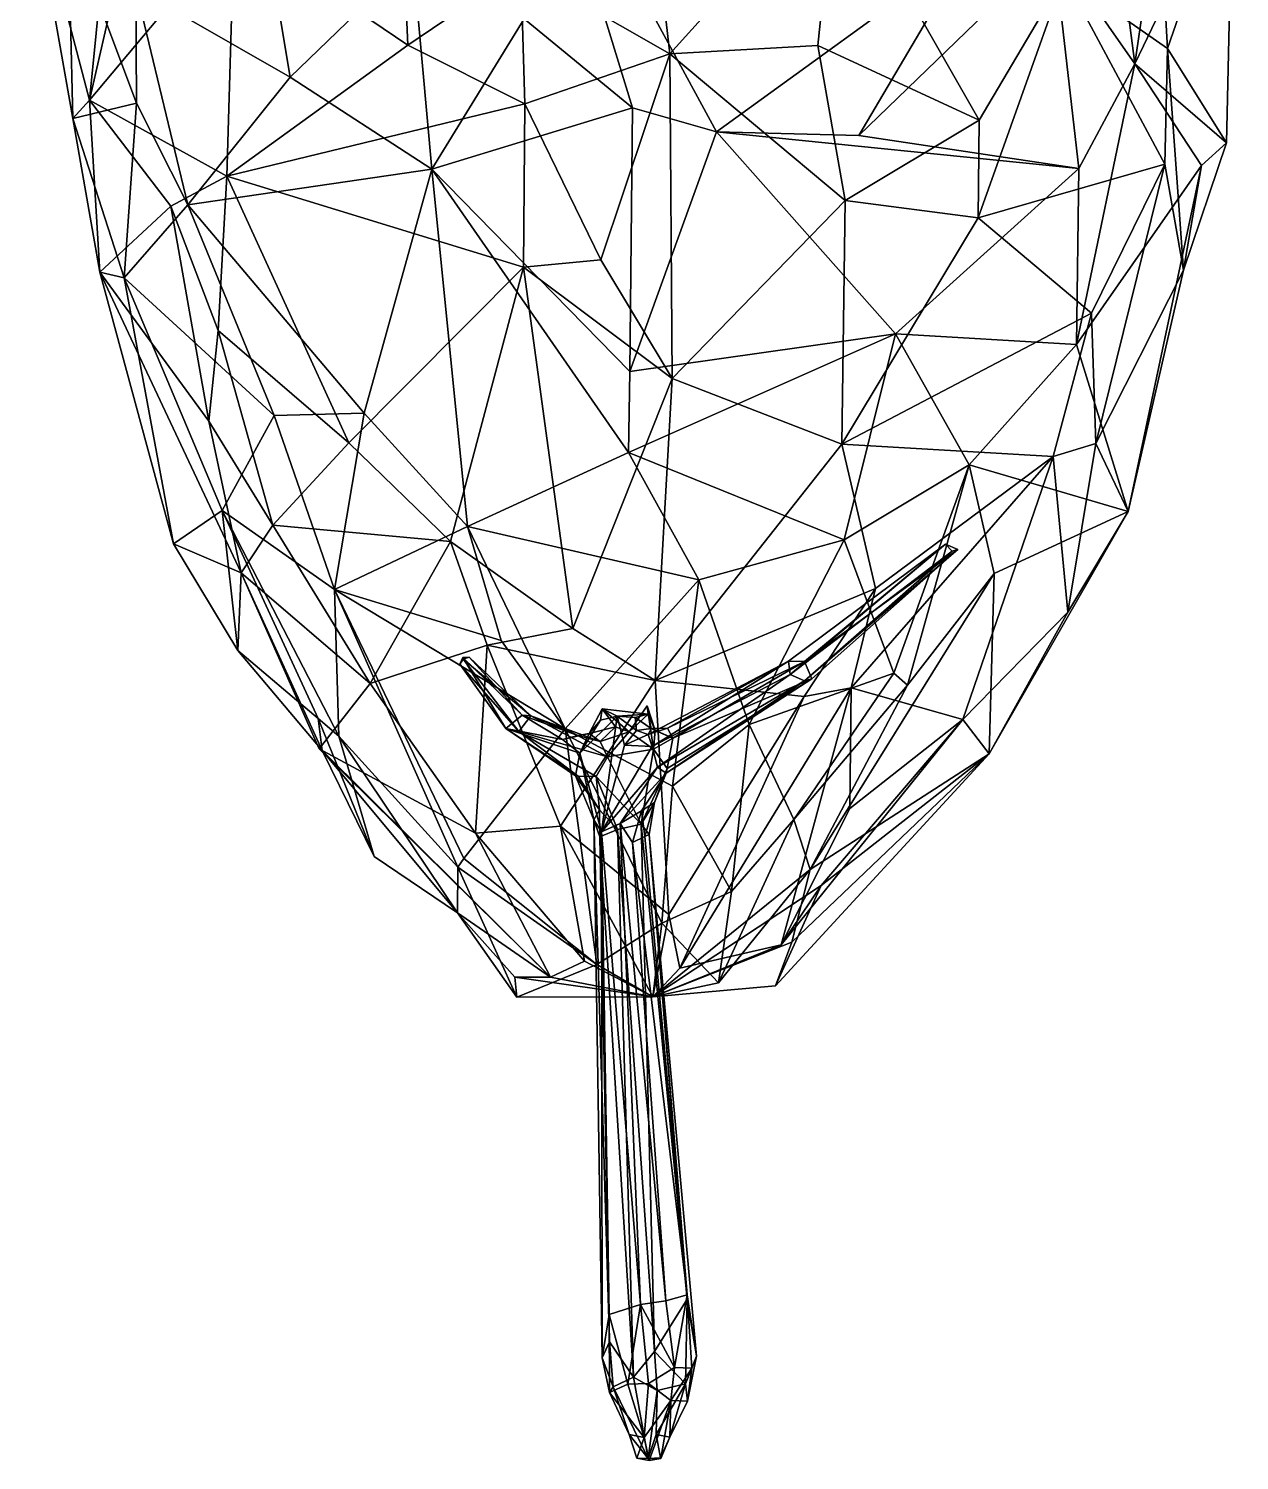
# Model space of a CAD drawing. Extents: x -32.9 to 43.9, y -5.6 to 4.3.
# Drawn here: x 22.131 to 23.502, y -3.261 to -1.64 of the extents above; entities that cross this region are included whole.
import ezdxf

# ---------------------------------------------------------------- set-up
doc = ezdxf.new("R2010")
doc.units = 0
doc.layers.add('Mesh33', color=84, linetype='CONTINUOUS')

msp = doc.modelspace()

# ---------------------------------------------------------------- meshes
at = {"layer": 'Mesh33', "color": 84}
mesh = msp.add_polyface(dxfattribs=at)
corners = [(22.181215, -1.742072, -15.82211), (22.175816, -1.518428, -15.745118), (22.253087, -1.724713, -15.655745), (22.427101, -1.695119, -15.343463), (22.39886, -1.525833, -15.386527), (22.565836, -1.560804, -15.345827), (22.560383, -1.659205, -16.426828), (22.68829, -1.572259, -16.585954), (22.55535, -1.545881, -16.500384), (22.81784, -1.326687, -16.558182), (22.734624, -1.273878, -16.471871), (22.576512, -1.39076, -16.475121), (22.576512, -1.39076, -16.475121), (22.734624, -1.273878, -16.471871), (22.538828, -1.11918, -16.434911), (22.692652, -1.725387, -16.506057), (22.560383, -1.659205, -16.426828), (22.355338, -1.807478, -16.340533), (22.691091, -1.910361, -16.464848), (22.692652, -1.725387, -16.506057), (22.355338, -1.807478, -16.340533), (22.40929, -1.429671, -15.337524), (22.474213, -1.224297, -15.319349), (22.565836, -1.560804, -15.345827), (22.565836, -1.560804, -15.345827), (22.474213, -1.224297, -15.319349), (22.710693, -1.390102, -15.193837), (22.587318, -1.799511, -15.308937), (22.692085, -1.6291, -15.214565), (22.814495, -1.73007, -15.203107), (22.814495, -1.73007, -15.203107), (22.692085, -1.6291, -15.214565), (22.710693, -1.390102, -15.193837), (22.692085, -1.6291, -15.214565), (22.565836, -1.560804, -15.345827), (22.710693, -1.390102, -15.193837), (22.40929, -1.429671, -15.337524), (22.272766, -1.364723, -15.51792), (22.474213, -1.224297, -15.319349), (22.311282, -1.83999, -15.442756), (22.253087, -1.724713, -15.655745), (22.252511, -1.594726, -15.514028), (22.427101, -1.695119, -15.343463), (22.252511, -1.594726, -15.514028), (22.39886, -1.525833, -15.386527), (22.253087, -1.724713, -15.655745), (22.175816, -1.518428, -15.745118), (22.252511, -1.594726, -15.514028), (22.266206, -1.431123, -16.297812), (22.272856, -1.129958, -16.24494), (22.229892, -1.421311, -16.129777), (22.130992, -1.457599, -16.001193), (22.229892, -1.421311, -16.129777), (22.174405, -1.212977, -16.049981), (22.355338, -1.807478, -16.340533), (22.199948, -1.721164, -16.029762), (22.291801, -1.841395, -16.111083), (22.181215, -1.742072, -15.82211), (22.199948, -1.721164, -16.029762), (22.130992, -1.457599, -16.001193), (22.199948, -1.721164, -16.029762), (22.266206, -1.431123, -16.297812), (22.229892, -1.421311, -16.129777), (22.363739, -1.525796, -16.377403), (22.266206, -1.431123, -16.297812), (22.199948, -1.721164, -16.029762), (22.175816, -1.518428, -15.745118), (22.139667, -1.390338, -15.762349), (22.246288, -1.411954, -15.617602), (22.130992, -1.457599, -16.001193), (22.139667, -1.390338, -15.762349), (22.175816, -1.518428, -15.745118), (22.181215, -1.742072, -15.82211), (22.130992, -1.457599, -16.001193), (22.175816, -1.518428, -15.745118), (22.39886, -1.525833, -15.386527), (22.40929, -1.429671, -15.337524), (22.565836, -1.560804, -15.345827), (22.55535, -1.545881, -16.500384), (22.68829, -1.572259, -16.585954), (22.81784, -1.326687, -16.558182), (22.81784, -1.326687, -16.558182), (22.576512, -1.39076, -16.475121), (22.55535, -1.545881, -16.500384), (22.457184, -1.160311, -16.374947), (22.432314, -1.372797, -16.424082), (22.576512, -1.39076, -16.475121), (22.363739, -1.525796, -16.377403), (22.55535, -1.545881, -16.500384), (22.432314, -1.372797, -16.424082), (22.432314, -1.372797, -16.424082), (22.266206, -1.431123, -16.297812), (22.363739, -1.525796, -16.377403), (22.692652, -1.725387, -16.506057), (22.68829, -1.572259, -16.585954), (22.560383, -1.659205, -16.426828), (22.856796, -1.668891, -16.535217), (22.68829, -1.572259, -16.585954), (22.692652, -1.725387, -16.506057), (22.778703, -1.901964, -16.497532), (22.856796, -1.668891, -16.535217), (22.692652, -1.725387, -16.506057), (22.355338, -1.807478, -16.340533), (22.560383, -1.659205, -16.426828), (22.363739, -1.525796, -16.377403), (22.560383, -1.659205, -16.426828), (22.55535, -1.545881, -16.500384), (22.363739, -1.525796, -16.377403), (22.55535, -1.545881, -16.500384), (22.576512, -1.39076, -16.475121), (22.432314, -1.372797, -16.424082), (22.311282, -1.83999, -15.442756), (22.427101, -1.695119, -15.343463), (22.587318, -1.799511, -15.308937), (22.427101, -1.695119, -15.343463), (22.565836, -1.560804, -15.345827), (22.587318, -1.799511, -15.308937), (22.587318, -1.799511, -15.308937), (22.565836, -1.560804, -15.345827), (22.692085, -1.6291, -15.214565), (22.39886, -1.525833, -15.386527), (22.252511, -1.594726, -15.514028), (22.272766, -1.364723, -15.51792), (22.272766, -1.364723, -15.51792), (22.40929, -1.429671, -15.337524), (22.39886, -1.525833, -15.386527), (22.139667, -1.390338, -15.762349), (22.247176, -1.045861, -15.678624), (22.246288, -1.411954, -15.617602), (22.130992, -1.457599, -16.001193), (22.187088, -1.267942, -15.879981), (22.139667, -1.390338, -15.762349), (22.246288, -1.411954, -15.617602), (22.247176, -1.045861, -15.678624), (22.272766, -1.364723, -15.51792), (22.239182, -1.922317, -15.684726), (22.181215, -1.742072, -15.82211), (22.253087, -1.724713, -15.655745), (22.252511, -1.594726, -15.514028), (22.427101, -1.695119, -15.343463), (22.311282, -1.83999, -15.442756), (22.272766, -1.364723, -15.51792), (22.252511, -1.594726, -15.514028), (22.175816, -1.518428, -15.745118), (22.175816, -1.518428, -15.745118), (22.246288, -1.411954, -15.617602), (22.272766, -1.364723, -15.51792), (22.272856, -1.129958, -16.24494), (22.174405, -1.212977, -16.049981), (22.229892, -1.421311, -16.129777), (22.266206, -1.431123, -16.297812), (22.432314, -1.372797, -16.424082), (22.272856, -1.129958, -16.24494), (22.174405, -1.212977, -16.049981), (22.187088, -1.267942, -15.879981), (22.130992, -1.457599, -16.001193), (22.363739, -1.525796, -16.377403), (22.199948, -1.721164, -16.029762), (22.355338, -1.807478, -16.340533), (22.199948, -1.721164, -16.029762), (22.181215, -1.742072, -15.82211), (22.211603, -1.916086, -15.957887), (22.229892, -1.421311, -16.129777), (22.130992, -1.457599, -16.001193), (22.199948, -1.721164, -16.029762)]
mesh.append_faces([[corners[k] for k in face] for face in [(0, 1, 2), (3, 4, 5), (6, 7, 8), (9, 10, 11), (12, 13, 14), (15, 16, 17), (18, 19, 20), (21, 22, 23), (24, 25, 26), (27, 28, 29), (30, 31, 32), (33, 34, 35), (36, 37, 38), (39, 40, 41), (42, 43, 44), (45, 46, 47), (48, 49, 50), (51, 52, 53), (54, 55, 56), (57, 58, 59), (60, 61, 62), (63, 64, 65), (66, 67, 68), (69, 70, 71), (72, 73, 74), (75, 76, 77), (78, 79, 80), (81, 82, 83), (84, 85, 86), (87, 88, 89), (90, 91, 92), (93, 94, 95), (96, 97, 98), (99, 100, 101), (102, 103, 104), (105, 106, 107), (108, 109, 110), (111, 112, 113), (114, 115, 116), (117, 118, 119), (120, 121, 122), (123, 124, 125), (126, 127, 128), (129, 130, 131), (132, 133, 134), (135, 136, 137), (138, 139, 140), (141, 142, 143), (144, 145, 146), (147, 148, 149), (150, 151, 152), (153, 154, 155), (156, 157, 158), (159, 160, 161), (162, 163, 164)]], dxfattribs={"color": 84})
mesh = msp.add_polyface(dxfattribs=at)
corners = [(23.195309, -1.549808, -15.273935), (22.710693, -1.390102, -15.193837), (23.053232, -1.427794, -15.287048), (22.814495, -1.73007, -15.203107), (22.710693, -1.390102, -15.193837), (22.909778, -1.757089, -15.231582), (23.383309, -1.680299, -15.572931), (23.291428, -1.548261, -15.351507), (23.350735, -1.425743, -15.402662), (23.303277, -1.581003, -16.3082), (23.32007, -1.424722, -16.350031), (23.187148, -1.387569, -16.454993), (22.68829, -1.572259, -16.585954), (22.856796, -1.668891, -16.535217), (22.81784, -1.326687, -16.558182), (23.187148, -1.387569, -16.454993), (23.151546, -1.215768, -16.409554), (23.017667, -1.313094, -16.514804), (23.055395, -1.83491, -16.435875), (23.207287, -1.743919, -16.424289), (23.024355, -1.659416, -16.509521), (23.055395, -1.83491, -16.435875), (23.024355, -1.659416, -16.509521), (22.856796, -1.668891, -16.535217), (23.024355, -1.659416, -16.509521), (23.045432, -1.460265, -16.49248), (22.856796, -1.668891, -16.535217), (23.32007, -1.424722, -16.350031), (23.501758, -1.395166, -15.998474), (23.370746, -1.209812, -16.227481), (23.501758, -1.395166, -15.998474), (23.465814, -1.264249, -15.875261), (23.454312, -1.137225, -15.991986), (23.494391, -1.449114, -15.787685), (23.465814, -1.264249, -15.875261), (23.501758, -1.395166, -15.998474), (23.438429, -1.913655, -15.968849), (23.487245, -1.769636, -15.848086), (23.420287, -1.662686, -16.035281), (23.417232, -1.793864, -16.174366), (23.303277, -1.581003, -16.3082), (23.206022, -1.854411, -16.346865), (23.303277, -1.581003, -16.3082), (23.414127, -1.549758, -16.062027), (23.32007, -1.424722, -16.350031), (23.420287, -1.662686, -16.035281), (23.414127, -1.549758, -16.062027), (23.303277, -1.581003, -16.3082), (23.427585, -1.378561, -15.657611), (23.24951, -1.303266, -15.359187), (23.279243, -1.102467, -15.398539), (23.494391, -1.449114, -15.787685), (23.427585, -1.378561, -15.657611), (23.471107, -1.079959, -15.778806), (23.317427, -1.998008, -15.602582), (23.383309, -1.680299, -15.572931), (23.458827, -1.795412, -15.740128), (23.487245, -1.769636, -15.848086), (23.383309, -1.680299, -15.572931), (23.494391, -1.449114, -15.787685), (22.909778, -1.757089, -15.231582), (23.070939, -1.761281, -15.332224), (23.320117, -1.798825, -15.406535), (22.909778, -1.757089, -15.231582), (22.710693, -1.390102, -15.193837), (23.195309, -1.549808, -15.273935), (23.420287, -1.662686, -16.035281), (23.487245, -1.769636, -15.848086), (23.494391, -1.449114, -15.787685), (23.494391, -1.449114, -15.787685), (23.414127, -1.549758, -16.062027), (23.420287, -1.662686, -16.035281), (23.383309, -1.680299, -15.572931), (23.350735, -1.425743, -15.402662), (23.427585, -1.378561, -15.657611), (23.501758, -1.395166, -15.998474), (23.32007, -1.424722, -16.350031), (23.414127, -1.549758, -16.062027), (23.494391, -1.449114, -15.787685), (23.501758, -1.395166, -15.998474), (23.414127, -1.549758, -16.062027), (23.045432, -1.460265, -16.49248), (23.024355, -1.659416, -16.509521), (23.207287, -1.743919, -16.424289), (23.207287, -1.743919, -16.424289), (23.303277, -1.581003, -16.3082), (23.045432, -1.460265, -16.49248), (23.303277, -1.581003, -16.3082), (23.187148, -1.387569, -16.454993), (23.045432, -1.460265, -16.49248), (23.151546, -1.215768, -16.409554), (23.187148, -1.387569, -16.454993), (23.32007, -1.424722, -16.350031), (23.187148, -1.387569, -16.454993), (23.017667, -1.313094, -16.514804), (23.045432, -1.460265, -16.49248), (23.045432, -1.460265, -16.49248), (23.017667, -1.313094, -16.514804), (22.81784, -1.326687, -16.558182), (23.206022, -1.854411, -16.346865), (23.207287, -1.743919, -16.424289), (23.055395, -1.83491, -16.435875), (23.206022, -1.854411, -16.346865), (23.303277, -1.581003, -16.3082), (23.207287, -1.743919, -16.424289), (23.045432, -1.460265, -16.49248), (22.81784, -1.326687, -16.558182), (22.856796, -1.668891, -16.535217), (23.438429, -1.913655, -15.968849), (23.420287, -1.662686, -16.035281), (23.417232, -1.793864, -16.174366), (23.420287, -1.662686, -16.035281), (23.303277, -1.581003, -16.3082), (23.417232, -1.793864, -16.174366), (23.24951, -1.303266, -15.359187), (23.427585, -1.378561, -15.657611), (23.350735, -1.425743, -15.402662), (23.494391, -1.449114, -15.787685), (23.471107, -1.079959, -15.778806), (23.465814, -1.264249, -15.875261), (23.320117, -1.798825, -15.406535), (23.383309, -1.680299, -15.572931), (23.317427, -1.998008, -15.602582), (23.291428, -1.548261, -15.351507), (23.383309, -1.680299, -15.572931), (23.320117, -1.798825, -15.406535), (23.458827, -1.795412, -15.740128), (23.383309, -1.680299, -15.572931), (23.487245, -1.769636, -15.848086), (23.427585, -1.378561, -15.657611), (23.494391, -1.449114, -15.787685), (23.383309, -1.680299, -15.572931), (23.014352, -1.318438, -15.225729), (23.053232, -1.427794, -15.287048), (22.710693, -1.390102, -15.193837), (22.710693, -1.390102, -15.193837), (22.820893, -1.256934, -15.176634), (23.014352, -1.318438, -15.225729), (22.820893, -1.256934, -15.176634), (22.981924, -1.196982, -15.291006), (23.014352, -1.318438, -15.225729), (23.24951, -1.303266, -15.359187), (23.014352, -1.318438, -15.225729), (22.981924, -1.196982, -15.291006), (23.291428, -1.548261, -15.351507), (23.320117, -1.798825, -15.406535), (23.070939, -1.761281, -15.332224), (23.070939, -1.761281, -15.332224), (23.195309, -1.549808, -15.273935), (23.291428, -1.548261, -15.351507), (23.053232, -1.427794, -15.287048), (23.014352, -1.318438, -15.225729), (23.24951, -1.303266, -15.359187), (23.291428, -1.548261, -15.351507), (23.195309, -1.549808, -15.273935), (23.24951, -1.303266, -15.359187), (23.24951, -1.303266, -15.359187), (23.350735, -1.425743, -15.402662), (23.291428, -1.548261, -15.351507), (23.070939, -1.761281, -15.332224), (22.909778, -1.757089, -15.231582), (23.195309, -1.549808, -15.273935), (23.195309, -1.549808, -15.273935), (23.053232, -1.427794, -15.287048), (23.24951, -1.303266, -15.359187)]
mesh.append_faces([[corners[k] for k in face] for face in [(0, 1, 2), (3, 4, 5), (6, 7, 8), (9, 10, 11), (12, 13, 14), (15, 16, 17), (18, 19, 20), (21, 22, 23), (24, 25, 26), (27, 28, 29), (30, 31, 32), (33, 34, 35), (36, 37, 38), (39, 40, 41), (42, 43, 44), (45, 46, 47), (48, 49, 50), (51, 52, 53), (54, 55, 56), (57, 58, 59), (60, 61, 62), (63, 64, 65), (66, 67, 68), (69, 70, 71), (72, 73, 74), (75, 76, 77), (78, 79, 80), (81, 82, 83), (84, 85, 86), (87, 88, 89), (90, 91, 92), (93, 94, 95), (96, 97, 98), (99, 100, 101), (102, 103, 104), (105, 106, 107), (108, 109, 110), (111, 112, 113), (114, 115, 116), (117, 118, 119), (120, 121, 122), (123, 124, 125), (126, 127, 128), (129, 130, 131), (132, 133, 134), (135, 136, 137), (138, 139, 140), (141, 142, 143), (144, 145, 146), (147, 148, 149), (150, 151, 152), (153, 154, 155), (156, 157, 158), (159, 160, 161), (162, 163, 164)]], dxfattribs={"color": 84})
mesh = msp.add_polyface(dxfattribs=at)
corners = [(23.176505, -2.232122, -16.219361), (23.009292, -2.378812, -16.061923), (23.183186, -2.22989, -16.207922), (22.991122, -2.356448, -16.051176), (22.993049, -2.371705, -16.061348), (23.168981, -2.224079, -16.213669), (23.176505, -2.232122, -16.219361), (22.993049, -2.371705, -16.061348), (23.009292, -2.378812, -16.061923), (23.168981, -2.224079, -16.213669), (22.993049, -2.371705, -16.061348), (23.176505, -2.232122, -16.219361), (22.854403, -2.4323, -15.899599), (22.991122, -2.356448, -16.051176), (23.009497, -2.356878, -16.036029), (23.017575, -2.376661, -16.039312), (23.009497, -2.356878, -16.036029), (23.183186, -2.22989, -16.207922), (22.991122, -2.356448, -16.051176), (23.168981, -2.224079, -16.213669), (23.009497, -2.356878, -16.036029), (23.009292, -2.378812, -16.061923), (23.017575, -2.376661, -16.039312), (23.183186, -2.22989, -16.207922), (23.009497, -2.356878, -16.036029), (23.168981, -2.224079, -16.213669), (23.183186, -2.22989, -16.207922), (23.009497, -2.356878, -16.036029), (23.017575, -2.376661, -16.039312), (22.860363, -2.443783, -15.882297), (23.183186, -2.22989, -16.207922), (23.168981, -2.224079, -16.213669), (23.176505, -2.232122, -16.219361), (23.112563, -1.986032, -15.362653), (22.811484, -2.028703, -15.263477), (22.909778, -1.757089, -15.231582), (23.375744, -2.187027, -15.746135), (23.195875, -2.134211, -15.471382), (23.317427, -1.998008, -15.602582), (23.339308, -2.110102, -15.9751), (23.438429, -1.913655, -15.968849), (23.417232, -1.793864, -16.174366), (23.062117, -2.386696, -16.201648), (23.089902, -2.274377, -16.297127), (23.009133, -2.39644, -16.281097), (22.859426, -2.036278, -16.454233), (22.778703, -1.901964, -16.497532), (22.691091, -1.910361, -16.464848), (22.859426, -2.036278, -16.454233), (22.856796, -1.668891, -16.535217), (22.778703, -1.901964, -16.497532), (22.859426, -2.036278, -16.454233), (23.055395, -1.83491, -16.435875), (22.856796, -1.668891, -16.535217), (23.089902, -2.274377, -16.297127), (23.29083, -2.124809, -16.202316), (23.051591, -2.110993, -16.347166), (23.062117, -2.386696, -16.201648), (23.29083, -2.124809, -16.202316), (23.089902, -2.274377, -16.297127), (23.051591, -2.110993, -16.347166), (23.055395, -1.83491, -16.435875), (22.859426, -2.036278, -16.454233), (23.33442, -1.962499, -16.205612), (23.417232, -1.793864, -16.174366), (23.206022, -1.854411, -16.346865), (23.375744, -2.187027, -15.746135), (23.339308, -2.110102, -15.9751), (23.307408, -2.301183, -15.937635), (23.18872, -2.422713, -16.069325), (23.29083, -2.124809, -16.202316), (23.062117, -2.386696, -16.201648), (23.307408, -2.301183, -15.937635), (23.339308, -2.110102, -15.9751), (23.29083, -2.124809, -16.202316), (23.339308, -2.110102, -15.9751), (23.417232, -1.793864, -16.174366), (23.33442, -1.962499, -16.205612), (23.29083, -2.124809, -16.202316), (23.339308, -2.110102, -15.9751), (23.33442, -1.962499, -16.205612), (23.218488, -2.461611, -15.873692), (23.375744, -2.187027, -15.746135), (23.307408, -2.301183, -15.937635), (23.375744, -2.187027, -15.746135), (23.317427, -1.998008, -15.602582), (23.458827, -1.795412, -15.740128), (22.94665, -2.428105, -15.522035), (22.889597, -2.264392, -15.377475), (23.054261, -2.218964, -15.425632), (23.110419, -2.370258, -15.498551), (22.94665, -2.428105, -15.522035), (23.054261, -2.218964, -15.425632), (23.112563, -1.986032, -15.362653), (23.320117, -1.798825, -15.406535), (23.317427, -1.998008, -15.602582), (22.810038, -2.120417, -15.354469), (22.811484, -2.028703, -15.263477), (23.112563, -1.986032, -15.362653), (22.814495, -1.73007, -15.203107), (22.909778, -1.757089, -15.231582), (22.811484, -2.028703, -15.263477), (23.051591, -2.110993, -16.347166), (23.206022, -1.854411, -16.346865), (23.055395, -1.83491, -16.435875), (22.840375, -2.378243, -16.297386), (22.859426, -2.036278, -16.454233), (22.747294, -2.319626, -16.339644), (22.840375, -2.378243, -16.297386), (23.009133, -2.39644, -16.281097), (23.089902, -2.274377, -16.297127), (23.089902, -2.274377, -16.297127), (23.051591, -2.110993, -16.347166), (22.840375, -2.378243, -16.297386), (23.051591, -2.110993, -16.347166), (22.859426, -2.036278, -16.454233), (22.840375, -2.378243, -16.297386), (23.307408, -2.301183, -15.937635), (23.29083, -2.124809, -16.202316), (23.18872, -2.422713, -16.069325), (23.33442, -1.962499, -16.205612), (23.051591, -2.110993, -16.347166), (23.29083, -2.124809, -16.202316), (23.33442, -1.962499, -16.205612), (23.206022, -1.854411, -16.346865), (23.051591, -2.110993, -16.347166), (23.126015, -2.383607, -15.617366), (23.110419, -2.370258, -15.498551), (23.195875, -2.134211, -15.471382), (23.195875, -2.134211, -15.471382), (23.224092, -2.257311, -15.681851), (23.126015, -2.383607, -15.617366), (23.195875, -2.134211, -15.471382), (23.375744, -2.187027, -15.746135), (23.224092, -2.257311, -15.681851), (23.438429, -1.913655, -15.968849), (23.375744, -2.187027, -15.746135), (23.458827, -1.795412, -15.740128), (23.458827, -1.795412, -15.740128), (23.487245, -1.769636, -15.848086), (23.438429, -1.913655, -15.968849), (23.224092, -2.257311, -15.681851), (23.375744, -2.187027, -15.746135), (23.218488, -2.461611, -15.873692), (23.375744, -2.187027, -15.746135), (23.438429, -1.913655, -15.968849), (23.339308, -2.110102, -15.9751), (23.054261, -2.218964, -15.425632), (22.889597, -2.264392, -15.377475), (22.810038, -2.120417, -15.354469), (22.810038, -2.120417, -15.354469), (23.112563, -1.986032, -15.362653), (23.054261, -2.218964, -15.425632), (23.054261, -2.218964, -15.425632), (23.195875, -2.134211, -15.471382), (23.110419, -2.370258, -15.498551), (23.112563, -1.986032, -15.362653), (23.195875, -2.134211, -15.471382), (23.054261, -2.218964, -15.425632), (23.112563, -1.986032, -15.362653), (23.317427, -1.998008, -15.602582), (23.195875, -2.134211, -15.471382), (22.909778, -1.757089, -15.231582), (23.320117, -1.798825, -15.406535), (23.112563, -1.986032, -15.362653)]
mesh.append_faces([[corners[k] for k in face] for face in [(0, 1, 2), (3, 4, 5), (6, 7, 8), (9, 10, 11), (12, 13, 14), (15, 16, 17), (18, 19, 20), (21, 22, 23), (24, 25, 26), (27, 28, 29), (30, 31, 32)]], dxfattribs={"color": 24})
mesh.append_faces([[corners[k] for k in face] for face in [(33, 34, 35), (36, 37, 38), (39, 40, 41), (42, 43, 44), (45, 46, 47), (48, 49, 50), (51, 52, 53), (54, 55, 56), (57, 58, 59), (60, 61, 62), (63, 64, 65), (66, 67, 68), (69, 70, 71), (72, 73, 74), (75, 76, 77), (78, 79, 80), (81, 82, 83), (84, 85, 86), (87, 88, 89), (90, 91, 92), (93, 94, 95), (96, 97, 98), (99, 100, 101), (102, 103, 104), (105, 106, 107), (108, 109, 110), (111, 112, 113), (114, 115, 116), (117, 118, 119), (120, 121, 122), (123, 124, 125), (126, 127, 128), (129, 130, 131), (132, 133, 134), (135, 136, 137), (138, 139, 140), (141, 142, 143), (144, 145, 146), (147, 148, 149), (150, 151, 152), (153, 154, 155), (156, 157, 158), (159, 160, 161), (162, 163, 164)]], dxfattribs={"color": 84})
mesh = msp.add_polyface(dxfattribs=at)
corners = [(22.629832, -2.351957, -15.683026), (22.699709, -2.418362, -15.736497), (22.622812, -2.3544, -15.679035), (22.622594, -2.352503, -15.690504), (22.629832, -2.351957, -15.683026), (22.622812, -2.3544, -15.679035), (22.619323, -2.359858, -15.685758), (22.622594, -2.352503, -15.690504), (22.622812, -2.3544, -15.679035), (22.622594, -2.352503, -15.690504), (22.619323, -2.359858, -15.685758), (22.671266, -2.432827, -15.747931), (22.685986, -2.43602, -15.730466), (22.619323, -2.359858, -15.685758), (22.622812, -2.3544, -15.679035), (22.689622, -2.417569, -15.760392), (22.629832, -2.351957, -15.683026), (22.622594, -2.352503, -15.690504), (22.407601, -2.202371, -16.1673), (22.345606, -1.982173, -16.190182), (22.335139, -2.084961, -16.091098), (22.335139, -2.084961, -16.091098), (22.345606, -1.982173, -16.190182), (22.291801, -1.841395, -16.111083), (22.407601, -2.202371, -16.1673), (22.493555, -2.109477, -16.319364), (22.345606, -1.982173, -16.190182), (22.408926, -2.078226, -15.557227), (22.350092, -2.185754, -15.731461), (22.239182, -1.922317, -15.684726), (22.627932, -2.204065, -15.405982), (22.510812, -2.075774, -15.429459), (22.587318, -1.799511, -15.308937), (22.510812, -2.075774, -15.429459), (22.408926, -2.078226, -15.557227), (22.311282, -1.83999, -15.442756), (22.477108, -2.275196, -15.530129), (22.408926, -2.078226, -15.557227), (22.510812, -2.075774, -15.429459), (22.649999, -2.338415, -16.275686), (22.840375, -2.378243, -16.297386), (22.747294, -2.319626, -16.339644), (22.778703, -1.901964, -16.497532), (22.692652, -1.725387, -16.506057), (22.691091, -1.910361, -16.464848), (22.649999, -2.338415, -16.275686), (22.747294, -2.319626, -16.339644), (22.608692, -2.221055, -16.30162), (22.747294, -2.319626, -16.339644), (22.691091, -1.910361, -16.464848), (22.608692, -2.221055, -16.30162), (22.747294, -2.319626, -16.339644), (22.859426, -2.036278, -16.454233), (22.691091, -1.910361, -16.464848), (22.517514, -2.381841, -16.207035), (22.649999, -2.338415, -16.275686), (22.608692, -2.221055, -16.30162), (22.608692, -2.221055, -16.30162), (22.691091, -1.910361, -16.464848), (22.493555, -2.109477, -16.319364), (22.73863, -2.432983, -15.494967), (22.627932, -2.204065, -15.405982), (22.889597, -2.264392, -15.377475), (22.627932, -2.204065, -15.405982), (22.810038, -2.120417, -15.354469), (22.889597, -2.264392, -15.377475), (22.73863, -2.432983, -15.494967), (22.666012, -2.333199, -15.515296), (22.627932, -2.204065, -15.405982), (22.239182, -1.922317, -15.684726), (22.211603, -1.916086, -15.957887), (22.181215, -1.742072, -15.82211), (22.239182, -1.922317, -15.684726), (22.253087, -1.724713, -15.655745), (22.311282, -1.83999, -15.442756), (22.458788, -2.421303, -15.78858), (22.367804, -2.344518, -15.785518), (22.350092, -2.185754, -15.731461), (22.367804, -2.344518, -15.785518), (22.294973, -2.223484, -15.891669), (22.350092, -2.185754, -15.731461), (22.350092, -2.185754, -15.731461), (22.408926, -2.078226, -15.557227), (22.477108, -2.275196, -15.530129), (22.408926, -2.078226, -15.557227), (22.239182, -1.922317, -15.684726), (22.311282, -1.83999, -15.442756), (22.211603, -1.916086, -15.957887), (22.291801, -1.841395, -16.111083), (22.199948, -1.721164, -16.029762), (22.371468, -2.256671, -16.048833), (22.407601, -2.202371, -16.1673), (22.335139, -2.084961, -16.091098), (22.608692, -2.221055, -16.30162), (22.493555, -2.109477, -16.319364), (22.407601, -2.202371, -16.1673), (22.371468, -2.256671, -16.048833), (22.211603, -1.916086, -15.957887), (22.294973, -2.223484, -15.891669), (22.335139, -2.084961, -16.091098), (22.291801, -1.841395, -16.111083), (22.211603, -1.916086, -15.957887), (22.493555, -2.109477, -16.319364), (22.355338, -1.807478, -16.340533), (22.345606, -1.982173, -16.190182), (22.239182, -1.922317, -15.684726), (22.350092, -2.185754, -15.731461), (22.294973, -2.223484, -15.891669), (22.294973, -2.223484, -15.891669), (22.211603, -1.916086, -15.957887), (22.239182, -1.922317, -15.684726), (22.477108, -2.275196, -15.530129), (22.666012, -2.333199, -15.515296), (22.73863, -2.432983, -15.494967), (22.510812, -2.075774, -15.429459), (22.311282, -1.83999, -15.442756), (22.587318, -1.799511, -15.308937), (22.691091, -1.910361, -16.464848), (22.355338, -1.807478, -16.340533), (22.493555, -2.109477, -16.319364), (22.627932, -2.204065, -15.405982), (22.666012, -2.333199, -15.515296), (22.477108, -2.275196, -15.530129), (22.477108, -2.275196, -15.530129), (22.510812, -2.075774, -15.429459), (22.627932, -2.204065, -15.405982), (22.810038, -2.120417, -15.354469), (22.627932, -2.204065, -15.405982), (22.587318, -1.799511, -15.308937), (22.587318, -1.799511, -15.308937), (22.811484, -2.028703, -15.263477), (22.810038, -2.120417, -15.354469), (22.811484, -2.028703, -15.263477), (22.587318, -1.799511, -15.308937), (22.814495, -1.73007, -15.203107), (22.482114, -2.441306, -15.705417), (22.458788, -2.421303, -15.78858), (22.350092, -2.185754, -15.731461), (22.350092, -2.185754, -15.731461), (22.477108, -2.275196, -15.530129), (22.482114, -2.441306, -15.705417), (22.371468, -2.256671, -16.048833), (22.45977, -2.455908, -16.057303), (22.517514, -2.381841, -16.207035), (22.517514, -2.381841, -16.207035), (22.407601, -2.202371, -16.1673), (22.371468, -2.256671, -16.048833), (22.345606, -1.982173, -16.190182), (22.355338, -1.807478, -16.340533), (22.291801, -1.841395, -16.111083), (22.517514, -2.381841, -16.207035), (22.608692, -2.221055, -16.30162), (22.407601, -2.202371, -16.1673), (22.371468, -2.256671, -16.048833), (22.294973, -2.223484, -15.891669), (22.367804, -2.344518, -15.785518), (22.335139, -2.084961, -16.091098), (22.211603, -1.916086, -15.957887), (22.371468, -2.256671, -16.048833), (22.371468, -2.256671, -16.048833), (22.367804, -2.344518, -15.785518), (22.463141, -2.457572, -15.936997), (22.45977, -2.455908, -16.057303), (22.371468, -2.256671, -16.048833), (22.463141, -2.457572, -15.936997)]
mesh.append_faces([[corners[k] for k in face] for face in [(0, 1, 2), (3, 4, 5), (6, 7, 8), (9, 10, 11), (12, 13, 14), (15, 16, 17)]], dxfattribs={"color": 24})
mesh.append_faces([[corners[k] for k in face] for face in [(18, 19, 20), (21, 22, 23), (24, 25, 26), (27, 28, 29), (30, 31, 32), (33, 34, 35), (36, 37, 38), (39, 40, 41), (42, 43, 44), (45, 46, 47), (48, 49, 50), (51, 52, 53), (54, 55, 56), (57, 58, 59), (60, 61, 62), (63, 64, 65), (66, 67, 68), (69, 70, 71), (72, 73, 74), (75, 76, 77), (78, 79, 80), (81, 82, 83), (84, 85, 86), (87, 88, 89), (90, 91, 92), (93, 94, 95), (96, 97, 98), (99, 100, 101), (102, 103, 104), (105, 106, 107), (108, 109, 110), (111, 112, 113), (114, 115, 116), (117, 118, 119), (120, 121, 122), (123, 124, 125), (126, 127, 128), (129, 130, 131), (132, 133, 134), (135, 136, 137), (138, 139, 140), (141, 142, 143), (144, 145, 146), (147, 148, 149), (150, 151, 152), (153, 154, 155), (156, 157, 158), (159, 160, 161), (162, 163, 164)]], dxfattribs={"color": 84})
mesh = msp.add_polyface(dxfattribs=at)
corners = [(22.860363, -2.443783, -15.882297), (22.838378, -2.455986, -15.851316), (22.840401, -2.434834, -15.866343), (22.824327, -2.541, -15.835185), (22.838378, -2.455986, -15.851316), (22.853979, -2.477966, -15.875063), (22.840401, -2.434834, -15.866343), (22.831309, -2.406967, -15.853746), (22.832349, -2.416356, -15.872321), (22.832298, -2.439503, -15.907914), (22.836893, -2.453024, -15.923364), (22.991122, -2.356448, -16.051176), (23.017575, -2.376661, -16.039312), (22.852639, -2.483422, -15.898115), (22.853979, -2.477966, -15.875063), (22.824327, -2.541, -15.835185), (22.78655, -2.464981, -15.804918), (22.838378, -2.455986, -15.851316), (22.810764, -2.436667, -15.830687), (22.838378, -2.455986, -15.851316), (22.78655, -2.464981, -15.804918), (22.852639, -2.483422, -15.898115), (22.839453, -2.516418, -15.869941), (22.853979, -2.477966, -15.875063), (22.824709, -2.525996, -15.886369), (22.82858, -2.555033, -15.871962), (22.839453, -2.516418, -15.869941), (22.835712, -2.432825, -15.884549), (22.817697, -2.420268, -15.886539), (22.819389, -2.43515, -15.892437), (22.838378, -2.455986, -15.851316), (22.831309, -2.406967, -15.853746), (22.840401, -2.434834, -15.866343), (22.805706, -2.451764, -15.895721), (22.832298, -2.439503, -15.907914), (22.819389, -2.43515, -15.892437), (22.835712, -2.432825, -15.884549), (22.854403, -2.4323, -15.899599), (22.860363, -2.443783, -15.882297), (22.836893, -2.453024, -15.923364), (22.832298, -2.439503, -15.907914), (22.805706, -2.451764, -15.895721), (22.854403, -2.4323, -15.899599), (22.832298, -2.439503, -15.907914), (22.991122, -2.356448, -16.051176), (23.009292, -2.378812, -16.061923), (22.852639, -2.483422, -15.898115), (23.017575, -2.376661, -16.039312), (22.852639, -2.483422, -15.898115), (23.009292, -2.378812, -16.061923), (22.843003, -2.476459, -15.913928), (22.860363, -2.443783, -15.882297), (23.017575, -2.376661, -16.039312), (22.853979, -2.477966, -15.875063), (22.854403, -2.4323, -15.899599), (23.009497, -2.356878, -16.036029), (22.860363, -2.443783, -15.882297), (22.836893, -2.453024, -15.923364), (22.993049, -2.371705, -16.061348), (22.991122, -2.356448, -16.051176), (22.860363, -2.443783, -15.882297), (22.853979, -2.477966, -15.875063), (22.838378, -2.455986, -15.851316), (22.824327, -2.541, -15.835185), (22.853979, -2.477966, -15.875063), (22.839453, -2.516418, -15.869941), (22.824327, -2.541, -15.835185), (22.839453, -2.516418, -15.869941), (22.833369, -2.552694, -15.85587), (22.824709, -2.525996, -15.886369), (22.839453, -2.516418, -15.869941), (22.852639, -2.483422, -15.898115), (22.832349, -2.416356, -15.872321), (22.835712, -2.432825, -15.884549), (22.840401, -2.434834, -15.866343), (22.832349, -2.416356, -15.872321), (22.817697, -2.420268, -15.886539), (22.835712, -2.432825, -15.884549), (22.831309, -2.406967, -15.853746), (22.838378, -2.455986, -15.851316), (22.810764, -2.436667, -15.830687), (22.832349, -2.416356, -15.872321), (22.831309, -2.406967, -15.853746), (22.810764, -2.436667, -15.830687), (22.79747, -2.418948, -15.88654), (22.817697, -2.420268, -15.886539), (22.832349, -2.416356, -15.872321), (22.832298, -2.439503, -15.907914), (22.835712, -2.432825, -15.884549), (22.819389, -2.43515, -15.892437), (22.832298, -2.439503, -15.907914), (22.854403, -2.4323, -15.899599), (22.835712, -2.432825, -15.884549), (22.860363, -2.443783, -15.882297), (22.840401, -2.434834, -15.866343), (22.835712, -2.432825, -15.884549), (22.800781, -2.540227, -15.886622), (22.824709, -2.525996, -15.886369), (22.852639, -2.483422, -15.898115), (22.852639, -2.483422, -15.898115), (22.843003, -2.476459, -15.913928), (22.800781, -2.540227, -15.886622), (22.819389, -2.43515, -15.892437), (22.817697, -2.420268, -15.886539), (22.79747, -2.418948, -15.88654), (22.843003, -2.476459, -15.913928), (23.009292, -2.378812, -16.061923), (22.993049, -2.371705, -16.061348), (22.993049, -2.371705, -16.061348), (22.836893, -2.453024, -15.923364), (22.843003, -2.476459, -15.913928), (22.843003, -2.476459, -15.913928), (22.836893, -2.453024, -15.923364), (22.779591, -2.549723, -15.873507), (22.926657, -2.617424, -15.6998), (22.86005, -2.497873, -15.524215), (22.94665, -2.428105, -15.522035), (22.855714, -2.643224, -16.087262), (23.009133, -2.39644, -16.281097), (22.840375, -2.378243, -16.297386), (23.060638, -2.523508, -16.09399), (23.18872, -2.422713, -16.069325), (23.062117, -2.386696, -16.201648), (23.015864, -2.592583, -15.738396), (22.997404, -2.535923, -15.591651), (23.126015, -2.383607, -15.617366), (22.997404, -2.535923, -15.591651), (23.110419, -2.370258, -15.498551), (23.126015, -2.383607, -15.617366), (22.997404, -2.535923, -15.591651), (22.94665, -2.428105, -15.522035), (23.110419, -2.370258, -15.498551), (22.926657, -2.617424, -15.6998), (22.94665, -2.428105, -15.522035), (22.997404, -2.535923, -15.591651), (22.86005, -2.497873, -15.524215), (22.889597, -2.264392, -15.377475), (22.94665, -2.428105, -15.522035), (23.126015, -2.383607, -15.617366), (23.224092, -2.257311, -15.681851), (23.015864, -2.592583, -15.738396), (23.028333, -2.61056, -15.952672), (23.218488, -2.461611, -15.873692), (23.18872, -2.422713, -16.069325), (23.218488, -2.461611, -15.873692), (23.307408, -2.301183, -15.937635), (23.18872, -2.422713, -16.069325), (23.062117, -2.386696, -16.201648), (23.009133, -2.39644, -16.281097), (22.86832, -2.704137, -16.005044), (23.060638, -2.523508, -16.09399), (23.062117, -2.386696, -16.201648), (22.982863, -2.677519, -16.02207), (23.18872, -2.422713, -16.069325), (23.060638, -2.523508, -16.09399), (22.982863, -2.677519, -16.02207), (23.015864, -2.592583, -15.738396), (23.224092, -2.257311, -15.681851), (23.218488, -2.461611, -15.873692), (22.73863, -2.432983, -15.494967), (22.86005, -2.497873, -15.524215), (22.847901, -2.653296, -15.654644), (22.73863, -2.432983, -15.494967), (22.889597, -2.264392, -15.377475), (22.86005, -2.497873, -15.524215)]
mesh.append_faces([[corners[k] for k in face] for face in [(0, 1, 2), (3, 4, 5), (6, 7, 8), (9, 10, 11), (12, 13, 14), (15, 16, 17), (18, 19, 20), (21, 22, 23), (24, 25, 26), (27, 28, 29), (30, 31, 32), (33, 34, 35), (36, 37, 38), (39, 40, 41), (42, 43, 44), (45, 46, 47), (48, 49, 50), (51, 52, 53), (54, 55, 56), (57, 58, 59), (60, 61, 62), (63, 64, 65), (66, 67, 68), (69, 70, 71), (72, 73, 74), (75, 76, 77), (78, 79, 80), (81, 82, 83), (84, 85, 86), (87, 88, 89), (90, 91, 92), (93, 94, 95), (96, 97, 98), (99, 100, 101), (102, 103, 104), (105, 106, 107), (108, 109, 110), (111, 112, 113)]], dxfattribs={"color": 24})
mesh.append_faces([[corners[k] for k in face] for face in [(114, 115, 116), (117, 118, 119), (120, 121, 122), (123, 124, 125), (126, 127, 128), (129, 130, 131), (132, 133, 134), (135, 136, 137), (138, 139, 140), (141, 142, 143), (144, 145, 146), (147, 148, 149), (150, 151, 152), (153, 154, 155), (156, 157, 158), (159, 160, 161), (162, 163, 164)]], dxfattribs={"color": 84})
mesh = msp.add_polyface(dxfattribs=at)
corners = [(22.77817, -2.447442, -15.81127), (22.795532, -2.430991, -15.83085), (22.810764, -2.436667, -15.830687), (22.79747, -2.418948, -15.88654), (22.778439, -2.423155, -15.866004), (22.754909, -2.4608, -15.843601), (22.75025, -2.486498, -15.824229), (22.770839, -2.536249, -15.84749), (22.754909, -2.4608, -15.843601), (22.79747, -2.418948, -15.88654), (22.754909, -2.4608, -15.843601), (22.779591, -2.549723, -15.873507), (22.824327, -2.541, -15.835185), (22.773671, -2.48707, -15.80236), (22.78655, -2.464981, -15.804918), (22.810764, -2.436667, -15.830687), (22.78655, -2.464981, -15.804918), (22.77817, -2.447442, -15.81127), (22.765507, -2.438338, -15.837808), (22.778439, -2.423155, -15.866004), (22.780449, -2.410484, -15.850087), (22.619323, -2.359858, -15.685758), (22.685986, -2.43602, -15.730466), (22.671266, -2.432827, -15.747931), (22.622594, -2.352503, -15.690504), (22.671266, -2.432827, -15.747931), (22.689622, -2.417569, -15.760392), (22.735356, -2.445097, -15.815071), (22.765507, -2.438338, -15.837808), (22.752655, -2.440838, -15.812726), (22.685986, -2.43602, -15.730466), (22.753174, -2.486886, -15.807049), (22.671266, -2.432827, -15.747931), (22.773671, -2.48707, -15.80236), (22.753174, -2.486886, -15.807049), (22.685986, -2.43602, -15.730466), (22.78655, -2.464981, -15.804918), (22.685986, -2.43602, -15.730466), (22.699709, -2.418362, -15.736497), (22.77817, -2.447442, -15.81127), (22.78655, -2.464981, -15.804918), (22.699709, -2.418362, -15.736497), (22.752655, -2.440838, -15.812726), (22.699709, -2.418362, -15.736497), (22.689622, -2.417569, -15.760392), (22.754909, -2.4608, -15.843601), (22.778439, -2.423155, -15.866004), (22.765507, -2.438338, -15.837808), (22.779591, -2.549723, -15.873507), (22.836893, -2.453024, -15.923364), (22.805706, -2.451764, -15.895721), (22.779591, -2.549723, -15.873507), (22.805706, -2.451764, -15.895721), (22.79747, -2.418948, -15.88654), (22.770839, -2.536249, -15.84749), (22.779591, -2.549723, -15.873507), (22.754909, -2.4608, -15.843601), (22.773671, -2.48707, -15.80236), (22.777273, -2.524861, -15.823599), (22.753174, -2.486886, -15.807049), (22.765507, -2.438338, -15.837808), (22.780449, -2.410484, -15.850087), (22.795532, -2.430991, -15.83085), (22.689622, -2.417569, -15.760392), (22.699709, -2.418362, -15.736497), (22.629832, -2.351957, -15.683026), (22.699709, -2.418362, -15.736497), (22.685986, -2.43602, -15.730466), (22.622812, -2.3544, -15.679035), (22.754909, -2.4608, -15.843601), (22.735356, -2.445097, -15.815071), (22.671266, -2.432827, -15.747931), (22.753174, -2.486886, -15.807049), (22.75025, -2.486498, -15.824229), (22.671266, -2.432827, -15.747931), (22.77817, -2.447442, -15.81127), (22.699709, -2.418362, -15.736497), (22.752655, -2.440838, -15.812726), (22.773671, -2.48707, -15.80236), (22.685986, -2.43602, -15.730466), (22.78655, -2.464981, -15.804918), (22.671266, -2.432827, -15.747931), (22.735356, -2.445097, -15.815071), (22.689622, -2.417569, -15.760392), (22.77817, -2.447442, -15.81127), (22.765507, -2.438338, -15.837808), (22.795532, -2.430991, -15.83085), (22.770839, -2.536249, -15.84749), (22.777273, -2.524861, -15.823599), (22.777618, -2.555318, -15.838554), (22.777273, -2.524861, -15.823599), (22.773671, -2.48707, -15.80236), (22.797691, -2.547041, -15.824333), (22.824327, -2.541, -15.835185), (22.797691, -2.547041, -15.824333), (22.773671, -2.48707, -15.80236), (22.780449, -2.410484, -15.850087), (22.778439, -2.423155, -15.866004), (22.79747, -2.418948, -15.88654), (22.780449, -2.410484, -15.850087), (22.79747, -2.418948, -15.88654), (22.832349, -2.416356, -15.872321), (22.780449, -2.410484, -15.850087), (22.832349, -2.416356, -15.872321), (22.810764, -2.436667, -15.830687), (22.780449, -2.410484, -15.850087), (22.810764, -2.436667, -15.830687), (22.795532, -2.430991, -15.83085), (22.754909, -2.4608, -15.843601), (22.671266, -2.432827, -15.747931), (22.75025, -2.486498, -15.824229), (22.765507, -2.438338, -15.837808), (22.735356, -2.445097, -15.815071), (22.754909, -2.4608, -15.843601), (22.77817, -2.447442, -15.81127), (22.752655, -2.440838, -15.812726), (22.765507, -2.438338, -15.837808), (22.75025, -2.486498, -15.824229), (22.753174, -2.486886, -15.807049), (22.777273, -2.524861, -15.823599), (22.777273, -2.524861, -15.823599), (22.770839, -2.536249, -15.84749), (22.75025, -2.486498, -15.824229), (22.79747, -2.418948, -15.88654), (22.805706, -2.451764, -15.895721), (22.819389, -2.43515, -15.892437), (22.779591, -2.549723, -15.873507), (22.800781, -2.540227, -15.886622), (22.843003, -2.476459, -15.913928), (22.689622, -2.417569, -15.760392), (22.735356, -2.445097, -15.815071), (22.752655, -2.440838, -15.812726), (22.463141, -2.457572, -15.936997), (22.367804, -2.344518, -15.785518), (22.458788, -2.421303, -15.78858), (22.73327, -2.543249, -16.185294), (22.840375, -2.378243, -16.297386), (22.649999, -2.338415, -16.275686), (22.73327, -2.543249, -16.185294), (22.649999, -2.338415, -16.275686), (22.637033, -2.55119, -16.084564), (22.637033, -2.55119, -16.084564), (22.517514, -2.381841, -16.207035), (22.45977, -2.455908, -16.057303), (22.522166, -2.577742, -15.85208), (22.458788, -2.421303, -15.78858), (22.482114, -2.441306, -15.705417), (22.463141, -2.457572, -15.936997), (22.458788, -2.421303, -15.78858), (22.522166, -2.577742, -15.85208), (22.623634, -2.579842, -15.646992), (22.477108, -2.275196, -15.530129), (22.73863, -2.432983, -15.494967), (22.855714, -2.643224, -16.087262), (22.840375, -2.378243, -16.297386), (22.73327, -2.543249, -16.185294), (22.649999, -2.338415, -16.275686), (22.517514, -2.381841, -16.207035), (22.637033, -2.55119, -16.084564), (22.477108, -2.275196, -15.530129), (22.623634, -2.579842, -15.646992), (22.616735, -2.589888, -15.728944), (22.616735, -2.589888, -15.728944), (22.482114, -2.441306, -15.705417), (22.477108, -2.275196, -15.530129)]
mesh.append_faces([[corners[k] for k in face] for face in [(0, 1, 2), (3, 4, 5), (6, 7, 8), (9, 10, 11), (12, 13, 14), (15, 16, 17), (18, 19, 20), (21, 22, 23), (24, 25, 26), (27, 28, 29), (30, 31, 32), (33, 34, 35), (36, 37, 38), (39, 40, 41), (42, 43, 44), (45, 46, 47), (48, 49, 50), (51, 52, 53), (54, 55, 56), (57, 58, 59), (60, 61, 62), (63, 64, 65), (66, 67, 68), (69, 70, 71), (72, 73, 74), (75, 76, 77), (78, 79, 80), (81, 82, 83), (84, 85, 86), (87, 88, 89), (90, 91, 92), (93, 94, 95), (96, 97, 98), (99, 100, 101), (102, 103, 104), (105, 106, 107), (108, 109, 110), (111, 112, 113), (114, 115, 116), (117, 118, 119), (120, 121, 122), (123, 124, 125), (126, 127, 128), (129, 130, 131)]], dxfattribs={"color": 24})
mesh.append_faces([[corners[k] for k in face] for face in [(132, 133, 134), (135, 136, 137), (138, 139, 140), (141, 142, 143), (144, 145, 146), (147, 148, 149), (150, 151, 152), (153, 154, 155), (156, 157, 158), (159, 160, 161), (162, 163, 164)]], dxfattribs={"color": 84})
mesh = msp.add_polyface(dxfattribs=at)
corners = [(22.815629, -3.167081, -15.838165), (22.777618, -2.555318, -15.838554), (22.797691, -2.547041, -15.824333), (22.824327, -2.541, -15.835185), (22.83976, -3.13821, -15.830442), (22.797691, -2.547041, -15.824333), (22.777618, -2.555318, -15.838554), (22.788681, -3.127222, -15.855761), (22.770839, -2.536249, -15.84749), (22.780206, -3.14528, -15.886446), (22.779591, -2.549723, -15.873507), (22.770839, -2.536249, -15.84749), (22.852584, -3.080676, -15.931), (22.876482, -3.073796, -15.909849), (22.814756, -2.561707, -15.884063), (22.823902, -3.084787, -15.936809), (22.852584, -3.080676, -15.931), (22.800781, -2.540227, -15.886622), (22.82858, -2.555033, -15.871962), (22.876482, -3.073796, -15.909849), (22.833369, -2.552694, -15.85587), (22.876404, -3.078833, -15.855106), (22.824327, -2.541, -15.835185), (22.833369, -2.552694, -15.85587), (22.779591, -2.549723, -15.873507), (22.823902, -3.084787, -15.936809), (22.800781, -2.540227, -15.886622), (22.852584, -3.080676, -15.931), (22.814756, -2.561707, -15.884063), (22.800781, -2.540227, -15.886622), (22.876482, -3.073796, -15.909849), (22.82858, -2.555033, -15.871962), (22.814756, -2.561707, -15.884063), (22.839453, -2.516418, -15.869941), (22.82858, -2.555033, -15.871962), (22.833369, -2.552694, -15.85587), (22.824709, -2.525996, -15.886369), (22.800781, -2.540227, -15.886622), (22.814756, -2.561707, -15.884063), (22.777618, -2.555318, -15.838554), (22.777273, -2.524861, -15.823599), (22.797691, -2.547041, -15.824333), (22.82858, -2.555033, -15.871962), (22.824709, -2.525996, -15.886369), (22.814756, -2.561707, -15.884063), (22.855714, -2.643224, -16.087262), (22.83784, -2.736696, -15.880158), (22.86832, -2.704137, -16.005044), (22.995246, -2.674643, -15.809024), (22.976742, -2.724226, -15.860739), (22.83784, -2.736696, -15.880158), (22.83784, -2.736696, -15.880158), (22.73327, -2.543249, -16.185294), (22.760146, -2.696302, -15.997132), (22.83784, -2.736696, -15.880158), (22.855714, -2.643224, -16.087262), (22.73327, -2.543249, -16.185294), (22.721991, -2.714437, -15.965463), (22.760146, -2.696302, -15.997132), (22.637033, -2.55119, -16.084564), (22.982863, -2.677519, -16.02207), (23.062117, -2.386696, -16.201648), (22.86832, -2.704137, -16.005044), (22.86832, -2.704137, -16.005044), (23.009133, -2.39644, -16.281097), (22.855714, -2.643224, -16.087262), (22.976742, -2.724226, -15.860739), (23.218488, -2.461611, -15.873692), (23.028333, -2.61056, -15.952672), (22.83784, -2.736696, -15.880158), (22.976742, -2.724226, -15.860739), (23.028333, -2.61056, -15.952672), (22.982863, -2.677519, -16.02207), (23.028333, -2.61056, -15.952672), (23.18872, -2.422713, -16.069325), (22.83784, -2.736696, -15.880158), (23.015864, -2.592583, -15.738396), (22.995246, -2.674643, -15.809024), (22.83784, -2.736696, -15.880158), (22.912163, -2.72058, -15.768338), (23.015864, -2.592583, -15.738396), (22.976742, -2.724226, -15.860739), (22.995246, -2.674643, -15.809024), (23.218488, -2.461611, -15.873692), (22.847901, -2.653296, -15.654644), (22.86005, -2.497873, -15.524215), (22.926657, -2.617424, -15.6998), (22.77423, -2.69986, -15.746691), (22.616735, -2.589888, -15.728944), (22.623634, -2.579842, -15.646992), (22.77423, -2.69986, -15.746691), (22.73863, -2.432983, -15.494967), (22.847901, -2.653296, -15.654644), (22.683885, -2.736833, -15.794465), (22.681305, -2.714158, -15.870878), (22.616393, -2.641453, -15.858206), (22.683885, -2.736833, -15.794465), (22.616735, -2.589888, -15.728944), (22.77423, -2.69986, -15.746691), (22.616393, -2.641453, -15.858206), (22.482114, -2.441306, -15.705417), (22.616735, -2.589888, -15.728944), (22.616393, -2.641453, -15.858206), (22.721991, -2.714437, -15.965463), (22.463141, -2.457572, -15.936997), (22.681305, -2.714158, -15.870878), (22.721991, -2.714437, -15.965463), (22.616393, -2.641453, -15.858206), (22.721991, -2.714437, -15.965463), (22.45977, -2.455908, -16.057303), (22.463141, -2.457572, -15.936997), (22.721991, -2.714437, -15.965463), (22.83784, -2.736696, -15.880158), (22.760146, -2.696302, -15.997132), (22.86832, -2.704137, -16.005044), (22.83784, -2.736696, -15.880158), (22.982863, -2.677519, -16.02207), (22.912163, -2.72058, -15.768338), (22.83784, -2.736696, -15.880158), (22.847901, -2.653296, -15.654644), (22.847901, -2.653296, -15.654644), (22.83784, -2.736696, -15.880158), (22.77423, -2.69986, -15.746691), (22.77423, -2.69986, -15.746691), (22.83784, -2.736696, -15.880158), (22.683885, -2.736833, -15.794465), (22.683885, -2.736833, -15.794465), (22.83784, -2.736696, -15.880158), (22.681305, -2.714158, -15.870878), (22.681305, -2.714158, -15.870878), (22.83784, -2.736696, -15.880158), (22.721991, -2.714437, -15.965463), (22.482114, -2.441306, -15.705417), (22.616393, -2.641453, -15.858206), (22.522166, -2.577742, -15.85208), (22.73863, -2.432983, -15.494967), (22.77423, -2.69986, -15.746691), (22.623634, -2.579842, -15.646992), (22.73327, -2.543249, -16.185294), (22.637033, -2.55119, -16.084564), (22.760146, -2.696302, -15.997132), (22.83784, -2.736696, -15.880158), (23.028333, -2.61056, -15.952672), (22.982863, -2.677519, -16.02207), (23.218488, -2.461611, -15.873692), (22.995246, -2.674643, -15.809024), (23.015864, -2.592583, -15.738396), (22.912163, -2.72058, -15.768338), (22.926657, -2.617424, -15.6998), (22.997404, -2.535923, -15.591651), (22.997404, -2.535923, -15.591651), (23.015864, -2.592583, -15.738396), (22.912163, -2.72058, -15.768338), (22.847901, -2.653296, -15.654644), (22.926657, -2.617424, -15.6998), (22.912163, -2.72058, -15.768338), (22.683885, -2.736833, -15.794465), (22.616393, -2.641453, -15.858206), (22.616735, -2.589888, -15.728944), (22.637033, -2.55119, -16.084564), (22.45977, -2.455908, -16.057303), (22.721991, -2.714437, -15.965463), (22.463141, -2.457572, -15.936997), (22.522166, -2.577742, -15.85208), (22.616393, -2.641453, -15.858206)]
mesh.append_faces([[corners[k] for k in face] for face in [(0, 1, 2), (3, 4, 5), (6, 7, 8), (9, 10, 11), (12, 13, 14), (15, 16, 17), (18, 19, 20), (21, 22, 23), (24, 25, 26), (27, 28, 29), (30, 31, 32), (33, 34, 35), (36, 37, 38), (39, 40, 41), (42, 43, 44)]], dxfattribs={"color": 24})
mesh.append_faces([[corners[k] for k in face] for face in [(45, 46, 47), (48, 49, 50), (51, 52, 53), (54, 55, 56), (57, 58, 59), (60, 61, 62), (63, 64, 65), (66, 67, 68), (69, 70, 71), (72, 73, 74), (75, 76, 77), (78, 79, 80), (81, 82, 83), (84, 85, 86), (87, 88, 89), (90, 91, 92), (93, 94, 95), (96, 97, 98), (99, 100, 101), (102, 103, 104), (105, 106, 107), (108, 109, 110), (111, 112, 113), (114, 115, 116), (117, 118, 119), (120, 121, 122), (123, 124, 125), (126, 127, 128), (129, 130, 131), (132, 133, 134), (135, 136, 137), (138, 139, 140), (141, 142, 143), (144, 145, 146), (147, 148, 149), (150, 151, 152), (153, 154, 155), (156, 157, 158), (159, 160, 161), (162, 163, 164)]], dxfattribs={"color": 84})
mesh = msp.add_polyface(dxfattribs=at)
corners = [(22.846315, -3.258703, -15.878312), (22.833511, -3.261397, -15.897825), (22.832308, -3.259174, -15.87326), (22.876404, -3.078833, -15.855106), (22.874605, -3.174669, -15.857483), (22.83976, -3.13821, -15.830442), (22.788681, -3.127222, -15.855761), (22.792892, -3.178028, -15.862039), (22.780206, -3.14528, -15.886446), (22.788073, -3.096401, -15.912784), (22.788588, -3.184392, -15.895804), (22.809392, -3.175128, -15.928254), (22.83976, -3.13821, -15.830442), (22.815629, -3.167081, -15.838165), (22.797691, -2.547041, -15.824333), (22.779591, -2.549723, -15.873507), (22.788073, -3.096401, -15.912784), (22.823902, -3.084787, -15.936809), (22.887291, -3.143468, -15.884389), (22.876404, -3.078833, -15.855106), (22.833369, -2.552694, -15.85587), (22.841456, -3.232114, -15.863684), (22.842417, -3.182283, -15.8387), (22.874605, -3.174669, -15.857483), (22.810977, -3.232013, -15.886027), (22.788588, -3.184392, -15.895804), (22.792892, -3.178028, -15.862039), (22.842417, -3.182283, -15.8387), (22.841456, -3.232114, -15.863684), (22.832308, -3.259174, -15.87326), (22.788588, -3.184392, -15.895804), (22.810977, -3.232013, -15.886027), (22.827784, -3.235652, -15.906841), (22.833511, -3.261397, -15.897825), (22.846315, -3.258703, -15.878312), (22.846908, -3.259189, -15.893087), (22.81965, -3.25883, -15.887574), (22.832308, -3.259174, -15.87326), (22.833511, -3.261397, -15.897825), (22.842417, -3.182283, -15.8387), (22.83976, -3.13821, -15.830442), (22.874605, -3.174669, -15.857483), (22.780206, -3.14528, -15.886446), (22.788588, -3.184392, -15.895804), (22.788073, -3.096401, -15.912784), (22.788681, -3.127222, -15.855761), (22.777618, -2.555318, -15.838554), (22.815629, -3.167081, -15.838165), (22.788073, -3.096401, -15.912784), (22.779591, -2.549723, -15.873507), (22.780206, -3.14528, -15.886446), (22.876404, -3.078833, -15.855106), (22.83976, -3.13821, -15.830442), (22.824327, -2.541, -15.835185), (22.876482, -3.073796, -15.909849), (22.887291, -3.143468, -15.884389), (22.833369, -2.552694, -15.85587), (22.788681, -3.127222, -15.855761), (22.780206, -3.14528, -15.886446), (22.770839, -2.536249, -15.84749), (22.876809, -3.194409, -15.892467), (22.856853, -3.235135, -15.884797), (22.874605, -3.174669, -15.857483), (22.780206, -3.14528, -15.886446), (22.792892, -3.178028, -15.862039), (22.788588, -3.184392, -15.895804), (22.842417, -3.182283, -15.8387), (22.832308, -3.259174, -15.87326), (22.815629, -3.167081, -15.838165), (22.788588, -3.184392, -15.895804), (22.827784, -3.235652, -15.906841), (22.809392, -3.175128, -15.928254), (22.856853, -3.235135, -15.884797), (22.876809, -3.194409, -15.892467), (22.857941, -3.193464, -15.919712), (22.876482, -3.073796, -15.909849), (22.88198, -3.157152, -15.902552), (22.887291, -3.143468, -15.884389), (22.792892, -3.178028, -15.862039), (22.788681, -3.127222, -15.855761), (22.815629, -3.167081, -15.838165), (22.788073, -3.096401, -15.912784), (22.809392, -3.175128, -15.928254), (22.823902, -3.084787, -15.936809), (22.809392, -3.175128, -15.928254), (22.832752, -3.174428, -15.935238), (22.823902, -3.084787, -15.936809), (22.841456, -3.232114, -15.863684), (22.846315, -3.258703, -15.878312), (22.832308, -3.259174, -15.87326), (22.841456, -3.232114, -15.863684), (22.856853, -3.235135, -15.884797), (22.846315, -3.258703, -15.878312), (22.827784, -3.235652, -15.906841), (22.81965, -3.25883, -15.887574), (22.833511, -3.261397, -15.897825), (22.827784, -3.235652, -15.906841), (22.810977, -3.232013, -15.886027), (22.81965, -3.25883, -15.887574), (22.887291, -3.143468, -15.884389), (22.876809, -3.194409, -15.892467), (22.874605, -3.174669, -15.857483), (22.832308, -3.259174, -15.87326), (22.810977, -3.232013, -15.886027), (22.792892, -3.178028, -15.862039), (22.792892, -3.178028, -15.862039), (22.815629, -3.167081, -15.838165), (22.832308, -3.259174, -15.87326), (22.809392, -3.175128, -15.928254), (22.827784, -3.235652, -15.906841), (22.832752, -3.174428, -15.935238), (22.815629, -3.167081, -15.838165), (22.83976, -3.13821, -15.830442), (22.842417, -3.182283, -15.8387), (22.832752, -3.174428, -15.935238), (22.827784, -3.235652, -15.906841), (22.857941, -3.193464, -15.919712), (22.823902, -3.084787, -15.936809), (22.832752, -3.174428, -15.935238), (22.862211, -3.156128, -15.928646), (22.862211, -3.156128, -15.928646), (22.852584, -3.080676, -15.931), (22.823902, -3.084787, -15.936809), (22.887291, -3.143468, -15.884389), (22.874605, -3.174669, -15.857483), (22.876404, -3.078833, -15.855106), (22.862211, -3.156128, -15.928646), (22.876482, -3.073796, -15.909849), (22.852584, -3.080676, -15.931), (22.862211, -3.156128, -15.928646), (22.88198, -3.157152, -15.902552), (22.876482, -3.073796, -15.909849), (22.857941, -3.193464, -15.919712), (22.827784, -3.235652, -15.906841), (22.833511, -3.261397, -15.897825), (22.833511, -3.261397, -15.897825), (22.846908, -3.259189, -15.893087), (22.857941, -3.193464, -15.919712), (22.856853, -3.235135, -15.884797), (22.846908, -3.259189, -15.893087), (22.846315, -3.258703, -15.878312), (22.81965, -3.25883, -15.887574), (22.810977, -3.232013, -15.886027), (22.832308, -3.259174, -15.87326), (22.846908, -3.259189, -15.893087), (22.856853, -3.235135, -15.884797), (22.857941, -3.193464, -15.919712), (22.88198, -3.157152, -15.902552), (22.862211, -3.156128, -15.928646), (22.857941, -3.193464, -15.919712), (22.857941, -3.193464, -15.919712), (22.876809, -3.194409, -15.892467), (22.88198, -3.157152, -15.902552), (22.856853, -3.235135, -15.884797), (22.841456, -3.232114, -15.863684), (22.874605, -3.174669, -15.857483), (22.832752, -3.174428, -15.935238), (22.857941, -3.193464, -15.919712), (22.862211, -3.156128, -15.928646), (22.876809, -3.194409, -15.892467), (22.887291, -3.143468, -15.884389), (22.88198, -3.157152, -15.902552)]
mesh.append_faces([[corners[k] for k in face] for face in [(0, 1, 2), (3, 4, 5), (6, 7, 8), (9, 10, 11), (12, 13, 14), (15, 16, 17), (18, 19, 20), (21, 22, 23), (24, 25, 26), (27, 28, 29), (30, 31, 32), (33, 34, 35), (36, 37, 38), (39, 40, 41), (42, 43, 44), (45, 46, 47), (48, 49, 50), (51, 52, 53), (54, 55, 56), (57, 58, 59), (60, 61, 62), (63, 64, 65), (66, 67, 68), (69, 70, 71), (72, 73, 74), (75, 76, 77), (78, 79, 80), (81, 82, 83), (84, 85, 86), (87, 88, 89), (90, 91, 92), (93, 94, 95), (96, 97, 98), (99, 100, 101), (102, 103, 104), (105, 106, 107), (108, 109, 110), (111, 112, 113), (114, 115, 116), (117, 118, 119), (120, 121, 122), (123, 124, 125), (126, 127, 128), (129, 130, 131), (132, 133, 134), (135, 136, 137), (138, 139, 140), (141, 142, 143), (144, 145, 146), (147, 148, 149), (150, 151, 152), (153, 154, 155), (156, 157, 158), (159, 160, 161)]], dxfattribs={"color": 24})

doc.saveas('drawing.dxf')
